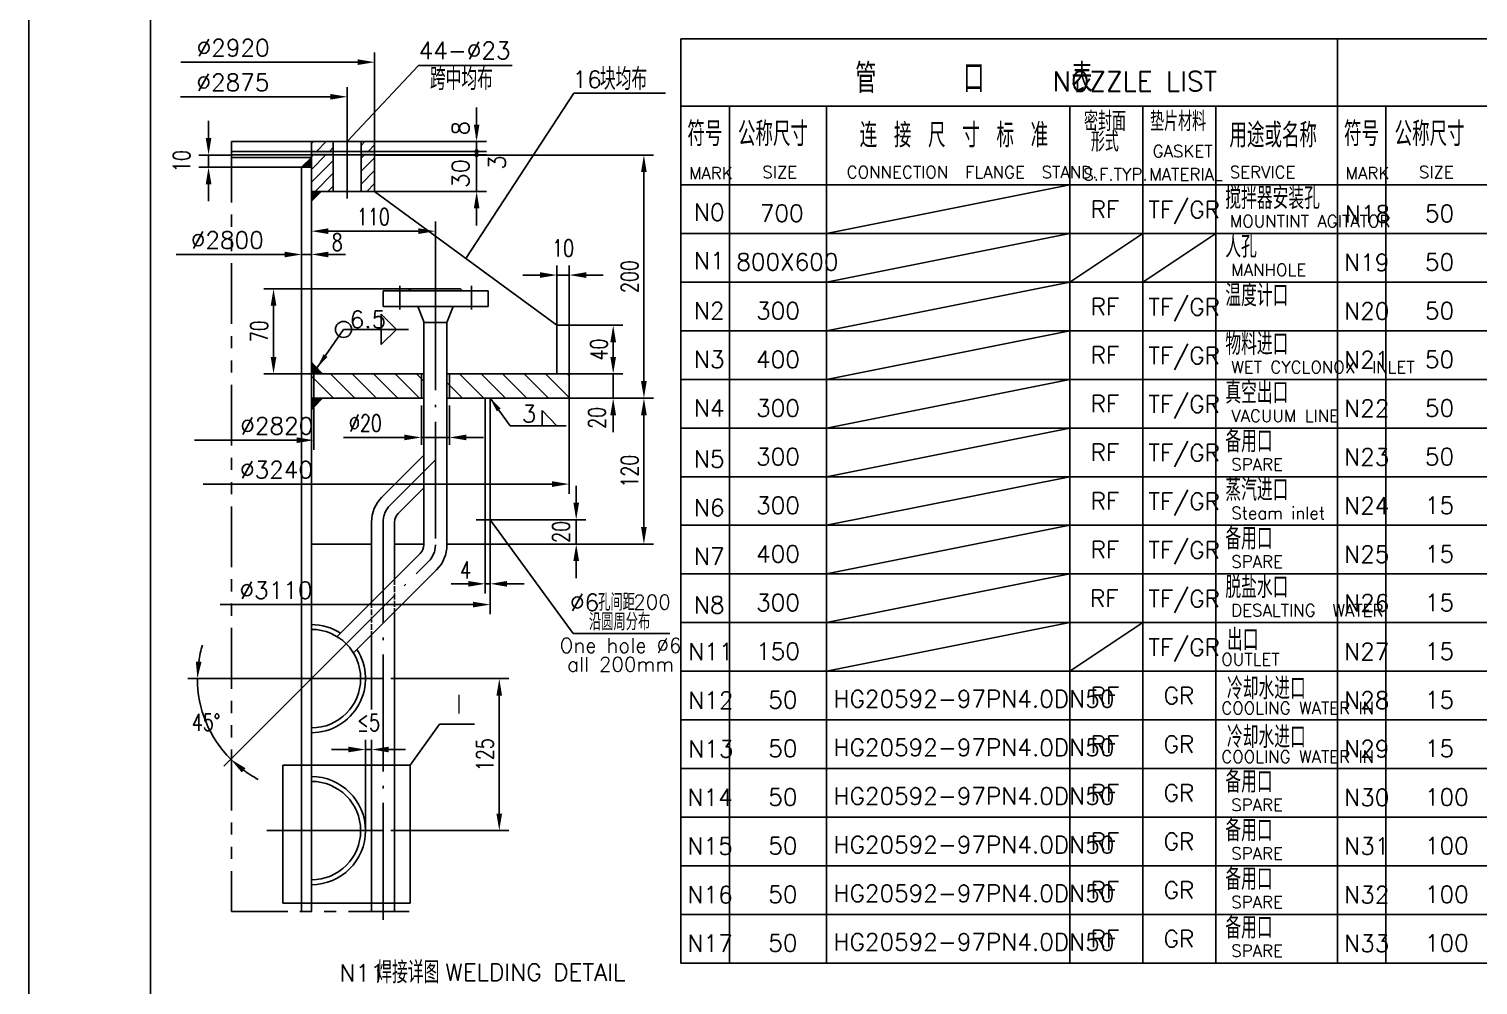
# Model space of a CAD drawing. Extents: x 1512 to 4800, y -77 to 764.
# Drawn here: x 1512.3 to 1810.2, y 32.4 to 228.9 of the extents above; entities that cross this region are included whole.
import ezdxf
from ezdxf.enums import TextEntityAlignment as Align

# ---------------------------------------------------------------- set-up
doc = ezdxf.new("R2010")
doc.units = 0
doc.header["$MEASUREMENT"] = 0
for name, pattern in [('ACAD_ISO02W100', [15, 12, -3]), ('ACAD_ISO04W100', [30.5, 24, -3, 0.5, -3]), ('PHANTOMX2', [5, 2.5, -0.5, 0.5, -0.5, 0.5, -0.5])]:
    doc.linetypes.add(name, pattern=pattern)
doc.layers.get('0').update_dxf_attribs({"linetype": 'CONTINUOUS'})
doc.layers.get('DEFPOINTS').update_dxf_attribs({"linetype": 'CONTINUOUS'})
for name, color, linetype in [('1', 1, 'CONTINUOUS'), ('2', 2, 'ACAD_ISO04W100'), ('3', 3, 'ACAD_ISO02W100'), ('4', 6, 'PHANTOMX2')]:
    doc.layers.add(name, color=color, linetype=linetype)
doc.styles.add('ACANSTS', font='romans.shx', dxfattribs={"height": 1, "bigfont": 'gbcbig.shx'})
doc.styles.add('HZ5', font='romans.shx', dxfattribs={"width": 0.75, "bigfont": 'hz5.shx'})
doc.dimstyles.get("Standard").update_dxf_attribs({"dimtxt": 3.5, "dimasz": 3, "dimexe": 2, "dimexo": 0, "dimgap": 1, "dimtad": 1, "dimdec": 0, "dimlfac": 20, "dimzin": 0, "dimdsep": 46, "dimtxsty": 'HZ5', "dimcen": 1, "dimadec": 0, "dimazin": 0, "dimtfac": 1, "dimtdec": 0, "dimtmove": 2, "dimatfit": 3, "dimfxl": 0, "dimtolj": 1, "dimtzin": 0, "dimarcsym": 0})
doc.dimstyles.new('STANDARD$0', dxfattribs={"dimtxt": 3.5, "dimasz": 3.5, "dimexe": 2, "dimexo": 0, "dimgap": 1.2, "dimtad": 1, "dimdec": 4, "dimzin": 0, "dimdsep": 46, "dimtxsty": 'HZ5', "dimcen": 0.09, "dimadec": 0, "dimazin": 0, "dimtfac": 0.857143, "dimtdec": 4, "dimtofl": 0, "dimtmove": 2, "dimatfit": 3, "dimfxl": 0, "dimtolj": 1, "dimtzin": 0, "dimarcsym": 0})
doc.dimstyles.new('STANDARD$2', dxfattribs={"dimscale": 0, "dimtxt": 3.5, "dimasz": 3.5, "dimexe": 2, "dimexo": 0, "dimgap": 1.2, "dimtad": 1, "dimtih": 1, "dimtoh": 1, "dimdec": 4, "dimzin": 0, "dimdsep": 46, "dimtxsty": 'HZ5', "dimcen": 0, "dimadec": 4, "dimazin": 0, "dimtfac": 0.857143, "dimtdec": 4, "dimtofl": 0, "dimtmove": 2, "dimatfit": 3, "dimfxl": 0, "dimtolj": 1, "dimtzin": 0, "dimarcsym": 0})

# ---------------------------------------------------------------- blocks, each defined once
blk = doc.blocks.new('*D240')
at = {"color": 0, "linetype": 'ByBlock', "ltscale": 5}
for p, q in [((1531.79, 89.62), (1531.79, 93.12)), ((1516.22, 86.12), (1533.79, 86.12)), ((1531.79, 86.12), (1531.79, 81.12)), ((1514.09, 81.12), (1533.79, 81.12)), ((1531.79, 77.62), (1531.79, 74.12))]:
    blk.add_line(p, q, dxfattribs=at)
for points in [[(1531.21, 89.62), (1532.38, 89.62), (1531.79, 86.12)], [(1531.21, 77.62), (1532.38, 77.62), (1531.79, 81.12)]]:
    blk.add_solid(points, dxfattribs=at)
at = {"layer": 'DEFPOINTS', "color": 0, "linetype": 'ByBlock', "ltscale": 5}
for p in [(1516.22, 86.12), (1514.09, 81.12), (1531.79, 81.12)]:
    blk.add_point(p, dxfattribs=at)
at = {"color": 0, "linetype": 'ByBlock', "ltscale": 5, "insert": (1528.66, 83.62), "char_height": 3.5, "attachment_point": 5, "rotation": 90, "style": 'HZ5'}
blk.add_mtext('\\A1;20', dxfattribs=at)
blk = doc.blocks.new('*D239')
at = {"color": 0, "linetype": 'ByBlock', "ltscale": 5}
for p, q in [((1530.34, 111.12), (1547.71, 111.12)), ((1545.71, 107.62), (1545.71, 84.62)), ((1514.09, 81.12), (1547.71, 81.12))]:
    blk.add_line(p, q, dxfattribs=at)
for points in [[(1545.12, 107.62), (1546.29, 107.62), (1545.71, 111.12)], [(1545.12, 84.62), (1546.29, 84.62), (1545.71, 81.12)]]:
    blk.add_solid(points, dxfattribs=at)
at = {"layer": 'DEFPOINTS', "color": 0, "linetype": 'ByBlock', "ltscale": 5}
for p in [(1530.34, 111.12), (1514.09, 81.12), (1545.71, 81.12)]:
    blk.add_point(p, dxfattribs=at)
at = {"color": 0, "linetype": 'ByBlock', "ltscale": 5, "insert": (1542.76, 96.12), "char_height": 3.5, "attachment_point": 5, "rotation": 90, "style": 'HZ5'}
blk.add_mtext('\\A1;120', dxfattribs=at)
blk = doc.blocks.new('*D254')
at = {"color": 0, "linetype": 'ByBlock', "ltscale": 5}
for p, q in [((1493.65, 53.45), (1517.97, 53.45)), ((1515.97, 49.95), (1515.97, 25.7)), ((1493.65, 22.2), (1517.97, 22.2))]:
    blk.add_line(p, q, dxfattribs=at)
for points in [[(1515.39, 49.95), (1516.55, 49.95), (1515.97, 53.45)], [(1515.39, 25.7), (1516.55, 25.7), (1515.97, 22.2)]]:
    blk.add_solid(points, dxfattribs=at)
at = {"layer": 'DEFPOINTS', "color": 0, "linetype": 'ByBlock', "ltscale": 5}
for p in [(1493.65, 53.45), (1493.65, 22.2), (1515.97, 22.2)]:
    blk.add_point(p, dxfattribs=at)
at = {"color": 0, "linetype": 'ByBlock', "ltscale": 5, "insert": (1513.02, 37.82), "char_height": 3.5, "attachment_point": 5, "rotation": 90, "style": 'HZ5'}
blk.add_mtext('\\A1;125', dxfattribs=at)
blk = doc.blocks.new('*D253')
at = {"color": 0, "linetype": 'ByBlock', "ltscale": 5}
for p, q in [((1468.17, 53.45), (1451.91, 53.45)), ((1477.34, 53.45), (1459.36, 35.47))]:
    blk.add_line(p, q, dxfattribs=at)
for start, end in [(162.8689, 171.4344), (180, 225), (233.5656, 242.1311)]:
    blk.add_arc((1477.34, 53.45), 23.43, start, end, dxfattribs=at)
for points in [[(1454.75, 56.9), (1453.59, 56.98), (1453.91, 53.45)], [(1463.04, 34.15), (1463.8, 35.04), (1460.77, 36.88)]]:
    blk.add_solid(points, dxfattribs=at)
at = {"layer": 'DEFPOINTS', "color": 0, "linetype": 'ByBlock', "ltscale": 5}
for p in [(1501.41, 77.52), (1468.17, 53.45), (1477.34, 53.45), (1493.65, 53.45), (1454.71, 47.38)]:
    blk.add_point(p, dxfattribs=at)
at = {"color": 0, "linetype": 'ByBlock', "ltscale": 5, "insert": (1455.69, 44.48), "char_height": 3.5, "attachment_point": 5, "style": 'HZ5'}
blk.add_mtext('\\A1;45°', dxfattribs=at)
blk = doc.blocks.new('*D255')
at = {"color": 0, "linetype": 'ByBlock', "ltscale": 5}
for p, q in [((1484.97, 38.88), (1481.47, 38.88)), ((1488.47, 22.2), (1488.47, 40.88)), ((1488.47, 38.88), (1489.72, 38.88)), ((1489.72, 22.2), (1489.72, 40.88)), ((1493.22, 38.88), (1496.72, 38.88))]:
    blk.add_line(p, q, dxfattribs=at)
for points in [[(1484.97, 39.46), (1484.97, 38.3), (1488.47, 38.88)], [(1493.22, 39.46), (1493.22, 38.3), (1489.72, 38.88)]]:
    blk.add_solid(points, dxfattribs=at)
at = {"layer": 'DEFPOINTS', "color": 0, "linetype": 'ByBlock', "ltscale": 5}
for p in [(1489.72, 38.88), (1488.47, 22.2), (1489.72, 22.2)]:
    blk.add_point(p, dxfattribs=at)
at = {"color": 0, "linetype": 'ByBlock', "ltscale": 5, "insert": (1489.09, 44.43), "char_height": 3.5, "attachment_point": 5, "style": 'HZ5'}
blk.add_mtext('\\A1;≤5', dxfattribs=at)
blk = doc.blocks.new('*D256')
at = {"color": 0, "linetype": 'ByBlock', "ltscale": 5}
for p, q in [((1513.09, 81.12), (1513.09, 70.95)), ((1514.09, 81.12), (1514.09, 70.95)), ((1509.59, 72.95), (1506.09, 72.95)), ((1513.09, 72.95), (1514.09, 72.95)), ((1517.59, 72.95), (1521.09, 72.95))]:
    blk.add_line(p, q, dxfattribs=at)
for points in [[(1509.59, 73.53), (1509.59, 72.36), (1513.09, 72.95)], [(1517.59, 73.53), (1517.59, 72.36), (1514.09, 72.95)]]:
    blk.add_solid(points, dxfattribs=at)
at = {"layer": 'DEFPOINTS', "color": 0, "linetype": 'ByBlock', "ltscale": 5}
for p in [(1513.09, 81.12), (1514.09, 81.12), (1514.09, 72.95)]:
    blk.add_point(p, dxfattribs=at)
at = {"color": 0, "linetype": 'ByBlock', "ltscale": 5, "insert": (1509.06, 75.78), "char_height": 3.5, "attachment_point": 5, "style": 'HZ5'}
blk.add_mtext('\\A1;4', dxfattribs=at)
blk = doc.blocks.new('*D270')
at = {"color": 0, "linetype": 'ByBlock', "ltscale": 5}
for p, q in [((1490.34, 161.12), (1547.71, 161.12)), ((1545.71, 157.62), (1545.71, 114.62)), ((1530.34, 111.12), (1547.71, 111.12))]:
    blk.add_line(p, q, dxfattribs=at)
for points in [[(1545.12, 157.62), (1546.29, 157.62), (1545.71, 161.12)], [(1545.12, 114.62), (1546.29, 114.62), (1545.71, 111.12)]]:
    blk.add_solid(points, dxfattribs=at)
at = {"layer": 'DEFPOINTS', "color": 0, "linetype": 'ByBlock', "ltscale": 5}
for p in [(1490.34, 161.12), (1530.34, 111.12), (1545.71, 111.12)]:
    blk.add_point(p, dxfattribs=at)
at = {"color": 0, "linetype": 'ByBlock', "ltscale": 5, "insert": (1542.76, 136.12), "char_height": 3.5, "attachment_point": 5, "rotation": 90, "style": 'HZ5'}
blk.add_mtext('\\A1;200', dxfattribs=at)
blk = doc.blocks.new('*D269')
at = {"color": 0, "linetype": 'ByBlock', "ltscale": 5}
for p, q in [((1477.34, 145.46), (1477.34, 147.46)), ((1502.84, 136.78), (1502.84, 147.46)), ((1499.34, 145.46), (1480.84, 145.46))]:
    blk.add_line(p, q, dxfattribs=at)
for points in [[(1480.84, 146.05), (1480.84, 144.88), (1477.34, 145.46)], [(1499.34, 146.05), (1499.34, 144.88), (1502.84, 145.46)]]:
    blk.add_solid(points, dxfattribs=at)
at = {"layer": 'DEFPOINTS', "color": 0, "linetype": 'ByBlock', "ltscale": 5}
for p in [(1477.34, 145.46), (1477.34, 145.46), (1502.84, 136.78)]:
    blk.add_point(p, dxfattribs=at)
at = {"color": 0, "linetype": 'ByBlock', "ltscale": 5, "insert": (1490.09, 148.41), "char_height": 3.5, "attachment_point": 5, "style": 'HZ5'}
blk.add_mtext('\\A1;110', dxfattribs=at)
blk = doc.blocks.new('*D271')
at = {"color": 0, "linetype": 'ByBlock', "ltscale": 5}
for p, q in [((1539.4, 119.62), (1539.4, 123.12)), ((1530.34, 116.12), (1541.4, 116.12)), ((1539.4, 116.12), (1539.4, 111.12)), ((1530.34, 111.12), (1541.4, 111.12)), ((1539.4, 107.62), (1539.4, 104.12))]:
    blk.add_line(p, q, dxfattribs=at)
for points in [[(1538.81, 119.62), (1539.98, 119.62), (1539.4, 116.12)], [(1538.81, 107.62), (1539.98, 107.62), (1539.4, 111.12)]]:
    blk.add_solid(points, dxfattribs=at)
at = {"layer": 'DEFPOINTS', "color": 0, "linetype": 'ByBlock', "ltscale": 5}
for p in [(1530.34, 116.12), (1530.34, 111.12), (1539.4, 111.12)]:
    blk.add_point(p, dxfattribs=at)
at = {"color": 0, "linetype": 'ByBlock', "ltscale": 5, "insert": (1536.05, 107.07), "char_height": 3.5, "attachment_point": 5, "rotation": 90, "style": 'HZ5'}
blk.add_mtext('\\A1;20', dxfattribs=at)
blk = doc.blocks.new('*D274')
at = {"color": 0, "linetype": 'ByBlock', "ltscale": 5}
for p, q in [((1497.77, 133.62), (1467.56, 133.62)), ((1469.56, 130.12), (1469.56, 119.62)), ((1477.34, 116.12), (1467.56, 116.12))]:
    blk.add_line(p, q, dxfattribs=at)
for points in [[(1468.98, 130.12), (1470.15, 130.12), (1469.56, 133.62)], [(1468.98, 119.62), (1470.15, 119.62), (1469.56, 116.12)]]:
    blk.add_solid(points, dxfattribs=at)
at = {"layer": 'DEFPOINTS', "color": 0, "linetype": 'ByBlock', "ltscale": 5}
for p in [(1497.77, 133.62), (1469.56, 116.12), (1477.34, 116.12)]:
    blk.add_point(p, dxfattribs=at)
at = {"color": 0, "linetype": 'ByBlock', "ltscale": 5, "insert": (1466.61, 124.87), "char_height": 3.5, "attachment_point": 5, "rotation": 90, "style": 'HZ5'}
blk.add_mtext('\\A1;70', dxfattribs=at)
blk = doc.blocks.new('*D275')
at = {"color": 0, "linetype": 'ByBlock', "ltscale": 5}
for p, q in [((1471.84, 140.67), (1468.34, 140.67)), ((1475.34, 140.67), (1475.34, 142.67)), ((1475.34, 140.67), (1477.34, 140.67)), ((1477.34, 140.67), (1477.34, 142.67)), ((1480.84, 140.67), (1484.34, 140.67))]:
    blk.add_line(p, q, dxfattribs=at)
for points in [[(1471.84, 141.25), (1471.84, 140.08), (1475.34, 140.67)], [(1480.84, 141.25), (1480.84, 140.08), (1477.34, 140.67)]]:
    blk.add_solid(points, dxfattribs=at)
at = {"layer": 'DEFPOINTS', "color": 0, "linetype": 'ByBlock', "ltscale": 5}
for p in [(1475.34, 140.67), (1477.34, 140.67), (1477.34, 140.67)]:
    blk.add_point(p, dxfattribs=at)
at = {"color": 0, "linetype": 'ByBlock', "ltscale": 5, "insert": (1482.65, 143.2), "char_height": 3.5, "attachment_point": 5, "style": 'HZ5'}
blk.add_mtext('\\A1;8', dxfattribs=at)
blk = doc.blocks.new('*D273')
at = {"color": 0, "linetype": 'ByBlock', "ltscale": 5}
for p, q in [((1527.84, 126.12), (1527.84, 138.43)), ((1530.34, 116.12), (1530.34, 138.43)), ((1524.34, 136.43), (1520.84, 136.43)), ((1527.84, 136.43), (1530.34, 136.43)), ((1533.84, 136.43), (1537.34, 136.43))]:
    blk.add_line(p, q, dxfattribs=at)
for points in [[(1524.34, 137.02), (1524.34, 135.85), (1527.84, 136.43)], [(1533.84, 137.02), (1533.84, 135.85), (1530.34, 136.43)]]:
    blk.add_solid(points, dxfattribs=at)
at = {"layer": 'DEFPOINTS', "color": 0, "linetype": 'ByBlock', "ltscale": 5}
for p in [(1530.34, 136.43), (1527.84, 126.12), (1530.34, 116.12)]:
    blk.add_point(p, dxfattribs=at)
at = {"color": 0, "linetype": 'ByBlock', "ltscale": 5, "insert": (1529.09, 141.98), "char_height": 3.5, "attachment_point": 5, "style": 'HZ5'}
blk.add_mtext('\\A1;10', dxfattribs=at)
blk = doc.blocks.new('*D272')
at = {"color": 0, "linetype": 'ByBlock', "ltscale": 5}
for p, q in [((1527.84, 126.12), (1541.4, 126.12)), ((1539.4, 122.62), (1539.4, 119.62)), ((1530.34, 116.12), (1541.4, 116.12))]:
    blk.add_line(p, q, dxfattribs=at)
for points in [[(1538.81, 122.62), (1539.98, 122.62), (1539.4, 126.12)], [(1538.81, 119.62), (1539.98, 119.62), (1539.4, 116.12)]]:
    blk.add_solid(points, dxfattribs=at)
at = {"layer": 'DEFPOINTS', "color": 0, "linetype": 'ByBlock', "ltscale": 5}
for p in [(1527.84, 126.12), (1530.34, 116.12), (1539.4, 116.12)]:
    blk.add_point(p, dxfattribs=at)
at = {"color": 0, "linetype": 'ByBlock', "ltscale": 5, "insert": (1536.45, 121.12), "char_height": 3.5, "attachment_point": 5, "rotation": 90, "style": 'HZ5'}
blk.add_mtext('\\A1;40', dxfattribs=at)
blk = doc.blocks.new('*D278')
at = {"color": 0, "linetype": 'ByBlock', "ltscale": 5}
for p, q in [((1456.2, 164.62), (1456.2, 168.12)), ((1460.91, 161.12), (1454.2, 161.12)), ((1456.2, 161.12), (1456.2, 158.62)), ((1460.91, 158.62), (1454.2, 158.62)), ((1456.2, 155.12), (1456.2, 151.62))]:
    blk.add_line(p, q, dxfattribs=at)
for points in [[(1455.62, 164.62), (1456.79, 164.62), (1456.2, 161.12)], [(1455.62, 155.12), (1456.79, 155.12), (1456.2, 158.62)]]:
    blk.add_solid(points, dxfattribs=at)
at = {"layer": 'DEFPOINTS', "color": 0, "linetype": 'ByBlock', "ltscale": 5}
for p in [(1460.91, 161.12), (1456.2, 158.62), (1460.91, 158.62)]:
    blk.add_point(p, dxfattribs=at)
at = {"color": 0, "linetype": 'ByBlock', "ltscale": 5, "insert": (1450.65, 159.87), "char_height": 3.5, "attachment_point": 5, "rotation": 90, "style": 'HZ5'}
blk.add_mtext('\\A1;10', dxfattribs=at)
blk = doc.blocks.new('*D329')
at = {"color": 0, "linetype": 'ByBlock', "ltscale": 5}
for p, q in [((1592.96, 151.52), (1592.96, 143.44)), ((1598.71, 151.52), (1598.71, 143.44)), ((1589.46, 144.94), (1576.93, 144.94)), ((1598.71, 144.94), (1592.96, 144.94)), ((1602.21, 144.94), (1605.71, 144.94))]:
    blk.add_line(p, q, dxfattribs=at)
for points in [[(1589.46, 145.52), (1589.46, 144.36), (1592.96, 144.94)], [(1602.21, 145.52), (1602.21, 144.36), (1598.71, 144.94)]]:
    blk.add_solid(points, dxfattribs=at)
at = {"layer": 'DEFPOINTS', "color": 0, "linetype": 'ByBlock', "ltscale": 5}
for p in [(1592.96, 153.02), (1598.71, 153.02), (1598.71, 144.94)]:
    blk.add_point(p, dxfattribs=at)
at = {"color": 0, "linetype": 'ByBlock', "ltscale": 5, "insert": (1581.45, 147.89), "char_height": 3.5, "attachment_point": 5, "style": 'HZ5'}
blk.add_mtext('\\A1;∅20', dxfattribs=at)

msp = doc.modelspace()

# ---------------------------------------------------------------- hatches: boundary and pattern name
at = {"ltscale": 5}
h = msp.add_hatch(dxfattribs=at)
h.set_pattern_fill('ANSI31', color=256, scale=15, style=0)
h.set_pattern_definition([(45, (148.132, 342.3252), (-1.3258252, 1.3258252), [])])
h.paths.add_polyline_path([(1570.3341103, 205.7670304), (1570.3341103, 203.7670304), (1574.8341103, 203.7670304), (1574.8341103, 205.7670304)])
h.paths.add_polyline_path([(1570.3341103, 195.5170304), (1574.8341103, 195.5170304), (1574.8341103, 203.0170304), (1570.3341103, 203.0170304)])
h.paths.add_polyline_path([(1580.5841103, 203.7670304), (1583.3341103, 203.7670304), (1583.3341103, 205.7670304), (1580.5841103, 205.7670304)])
h.paths.add_polyline_path([(1580.5841103, 195.5170304), (1583.3341103, 195.5170304), (1583.3341103, 203.0170304), (1580.5841103, 203.0170304)])
h = msp.add_hatch(color=256, dxfattribs=at)
h.paths.add_polyline_path([(1574.8341103, 203.0170304), (1574.8341103, 203.7670304), (1570.3341103, 203.7670304), (1570.3341103, 203.0170304)])
h.paths.add_polyline_path([(1580.5841103, 203.7670304), (1580.5841103, 203.0170304), (1583.3341103, 203.0170304), (1583.3341103, 203.7670304)])
h = msp.add_hatch(color=256, dxfattribs=at)
h.paths.add_polyline_path([(1604.3134847, 203.7670304), (1604.6134847, 203.7670304, 0.4142135624), (1604.3134847, 204.0670304)])
h.paths.add_polyline_path([(1604.3134847, 204.0670304, 0.4142135624), (1604.0134847, 203.7670304), (1604.3134847, 203.7670304)])
h.paths.add_polyline_path([(1604.0134847, 203.7670304, 0.4142135624), (1604.3134847, 203.4670304), (1604.3134847, 203.7670304)])
h.paths.add_polyline_path([(1604.3134847, 203.7670304), (1604.3134847, 203.4670304, 0.4142135624), (1604.6134847, 203.7670304)])
h.paths.add_polyline_path([(1604.3134847, 203.0170304), (1604.6134847, 203.0170304, 0.4142135624), (1604.3134847, 203.3170304)])
h.paths.add_polyline_path([(1604.0134847, 203.0170304), (1604.3134847, 203.0170304), (1604.3134847, 203.3170304, 0.4142135624)])
h.paths.add_polyline_path([(1604.3134847, 203.0170304), (1604.0134847, 203.0170304, 0.4142135624), (1604.3134847, 202.7170304)])
h.paths.add_polyline_path([(1604.3134847, 203.0170304), (1604.3134847, 202.7170304, 0.4142135624), (1604.6134847, 203.0170304)])
for points in [[(1568.3341103, 200.5170304), (1570.3341103, 200.5170304), (1570.3341103, 202.5170304)], [(1570.3341103, 193.5170304), (1572.3341103, 195.5170304), (1570.3341103, 195.5170304)]]:
    msp.add_hatch(color=256, dxfattribs=at).paths.add_polyline_path(points)
h = msp.add_hatch(dxfattribs=at)
h.set_pattern_fill('ANSI31', color=256, scale=25, angle=90, style=0)
h.set_pattern_definition([(135, (148.132, 342.3252), (-2.209709, -2.209709), [])])
h.paths.add_polyline_path([(1570.3341103, 158.0170304), (1570.3341103, 153.0170304), (1593.4591103, 153.0170304), (1593.4591103, 158.0170304)])
h.paths.add_polyline_path([(1623.3341103, 158.0170304), (1598.2091103, 158.0170304), (1598.2091103, 153.0170304), (1623.3341103, 153.0170304)])

# ---------------------------------------------------------------- linework, layer by layer
msp.add_line((1512.2763814, -76.5267093), (1512.2763814, 764.4732907))
at = {"color": 0, "linetype": 'ByBlock', "ltscale": 5}
for p, q in [((1583.3341103, 205.7670304), (1583.3341103, 224.1058574)), ((1543.4735423, 222.1058574), (1579.8341103, 222.1058574)), ((1543.4395587, 214.9851968), (1574.2091103, 214.9851968)), ((1577.7091103, 207.3161805), (1577.7091103, 216.9851968)), ((1604.3134847, 209.2670304), (1604.3134847, 212.7670304)), ((1604.3134847, 207.2670304), (1604.3134847, 210.7670304)), ((1604.3134847, 206.5170304), (1604.3134847, 210.0170304)), ((1583.3341103, 205.7670304), (1606.3134847, 205.7670304)), ((1604.3134847, 205.7670304), (1604.3134847, 195.5170304)), ((1583.3341103, 203.7670304), (1606.3134847, 203.7670304)), ((1583.3341103, 203.7670304), (1606.3134847, 203.7670304)), ((1583.3341103, 203.0170304), (1606.3134847, 203.0170304)), ((1583.3341103, 203.0170304), (1606.3134847, 203.0170304)), ((1604.3134847, 200.2670304), (1604.3134847, 196.7670304)), ((1604.3134847, 199.5170304), (1604.3134847, 196.0170304)), ((1583.3341103, 195.5170304), (1606.3134847, 195.5170304)), ((1604.3134847, 192.0170304), (1604.3134847, 188.5170304)), ((1542.5166384, 182.5602251), (1564.8341103, 182.5602251)), ((1568.3341103, 182.931087), (1568.3341103, 180.5602251)), ((1570.8341103, 153.0170304), (1570.8341103, 142.3724401)), ((1623.3341103, 153.0170304), (1623.3341103, 133.3482743)), ((1567.3341103, 144.3724401), (1546.3300149, 144.3724401)), ((1619.8341103, 135.3482743), (1548.0582147, 135.3482743)), ((1607.0841103, 122.8434476), (1607.0841103, 108.5712223)), ((1603.5841103, 110.5712223), (1551.5582147, 110.5712223))]:
    msp.add_line(p, q, dxfattribs=at)
at = {"ltscale": 5}
for p, q in [((1577.7091103, 205.7670304), (1592.3914674, 221.4199503)), ((1592.3914674, 221.4199503), (1611.6364301, 221.4199503)), ((1602.0841103, 181.7670304), (1624.3010169, 215.7188672)), ((1624.3010169, 215.7188672), (1643.1558809, 215.7188672)), ((1726.2723817, 196.8732907), (1676.2723817, 186.8732907)), ((1726.2723817, 186.8732907), (1676.2723817, 176.8732907)), ((1726.2723817, 176.8732907), (1741.2723817, 186.8732907)), ((1741.2723817, 176.8732907), (1756.2723817, 186.8732907)), ((1726.2723817, 176.8732907), (1676.2723817, 166.8732907)), ((1590.3221335, 167.1495777), (1576.9458953, 167.1495777)), ((1726.2723817, 166.8732907), (1676.2723817, 156.8732907)), ((1726.2723817, 156.8732907), (1676.2723817, 146.8732907)), ((1726.2723817, 146.8732907), (1676.2723817, 136.8732907)), ((1726.2723817, 136.8732907), (1676.2723817, 126.8732907)), ((1726.2723817, 126.8732907), (1676.2723817, 116.8732907)), ((1726.2723817, 116.8732907), (1676.2723817, 106.8732907)), ((1726.2723817, 106.8732907), (1676.2723817, 96.8732907)), ((1741.2723817, 106.8732907), (1726.2723817, 96.8732907)), ((1590.6452001, 77.5318434), (1596.702976, 85.9615692)), ((1596.702976, 85.9615692), (1603.9027098, 85.9615692)), ((1564.4338442, 77.5318434), (1564.4338442, 49.1931984)), ((1590.6452001, 77.5318434), (1564.4338442, 77.5318434)), ((1590.6452001, 49.1931984), (1590.6452001, 77.5318434)), ((1564.4338442, 49.1931984), (1590.6452001, 49.1931984))]:
    msp.add_line(p, q, dxfattribs=at)
at = {"ltscale": 10}
for p, q in [((1587.8220716, 167.1495777), (1584.6970716, 170.2745777)), ((1584.6970716, 170.2745777), (1584.6970716, 167.1495777)), ((1584.6970716, 164.0245777), (1584.6970716, 167.1495777)), ((1587.8220716, 167.1495777), (1584.6970716, 164.0245777)), ((1620.803404, 147.3561705), (1617.7892682, 150.4811705)), ((1617.7892682, 150.4811705), (1617.7892682, 147.3561705)), ((1611.2210897, 147.3561705), (1622.7152203, 147.3561705)), ((1607.0841103, 128.0170304), (1624.1487117, 104.6062888)), ((1624.1487117, 104.6062888), (1644.0281716, 104.6062888))]:
    msp.add_line(p, q, dxfattribs=at)
msp.add_lwpolyline([(2106.2763814, -76.5267093), (1512.2763814, -76.5267093), (1512.2763814, 764.4732907), (2106.2763814, 764.4732907)], close=True)
for points in [[(1781.2723817, 196.8732907), (1646.2723817, 196.8732907)], [(1916.2723817, 196.8732907), (1781.2723817, 196.8732907)], [(1781.2723817, 186.8732907), (1646.2723817, 186.8732907)], [(1916.2723817, 186.8732907), (1781.2723817, 186.8732907)], [(1781.2723817, 176.8732907), (1646.2723817, 176.8732907)], [(1916.2723817, 176.8732907), (1781.2723817, 176.8732907)], [(1781.2723817, 166.8732907), (1646.2723817, 166.8732907)], [(1916.2723817, 166.8732907), (1781.2723817, 166.8732907)], [(1781.2723817, 156.8732907), (1646.2723817, 156.8732907)], [(1916.2723817, 156.8732907), (1781.2723817, 156.8732907)], [(1781.2723817, 146.8732907), (1646.2723817, 146.8732907)], [(1916.2723817, 146.8732907), (1781.2723817, 146.8732907)], [(1781.2723817, 136.8732907), (1646.2723817, 136.8732907)], [(1916.2723817, 136.8732907), (1781.2723817, 136.8732907)], [(1781.2723817, 126.8732907), (1646.2723817, 126.8732907)], [(1916.2723817, 126.8732907), (1781.2723817, 126.8732907)], [(1781.2723817, 116.8732907), (1646.2723817, 116.8732907)], [(1916.2723817, 116.8732907), (1781.2723817, 116.8732907)], [(1781.2723817, 106.8732907), (1646.2723817, 106.8732907)], [(1916.2723817, 106.8732907), (1781.2723817, 106.8732907)], [(1781.2723817, 96.8732907), (1646.2723817, 96.8732907)], [(1916.2723817, 96.8732907), (1781.2723817, 96.8732907)], [(1781.2723817, 86.8732907), (1646.2723817, 86.8732907)], [(1916.2723817, 86.8732907), (1781.2723817, 86.8732907)], [(1781.2723817, 76.8732907), (1646.2723817, 76.8732907)], [(1916.2723817, 76.8732907), (1781.2723817, 76.8732907)], [(1781.2723817, 66.8732907), (1646.2723817, 66.8732907)], [(1916.2723817, 66.8732907), (1781.2723817, 66.8732907)], [(1781.2723817, 56.8732907), (1646.2723817, 56.8732907)], [(1916.2723817, 56.8732907), (1781.2723817, 56.8732907)], [(1781.2723817, 46.8732907), (1646.2723817, 46.8732907)], [(1916.2723817, 46.8732907), (1781.2723817, 46.8732907)], [(1916.2723817, 36.8732907), (1646.2723817, 36.8732907)]]:
    msp.add_lwpolyline(points)
at = {"ltscale": 5}
for centre, radius in [((1604.3134847, 203.7670304), 0.3), ((1604.3134847, 203.0170304), 0.3), ((1576.9458953, 167.1495777), 1.65)]:
    msp.add_circle(centre, radius, dxfattribs=at)
at = {"color": 0, "linetype": 'ByBlock', "ltscale": 5}
for points in [[(1579.8341103, 222.6891907), (1579.8341103, 221.5225241), (1583.3341103, 222.1058574)], [(1574.2091103, 215.5685301), (1574.2091103, 214.4018635), (1577.7091103, 214.9851968)], [(1603.7301514, 209.2670304), (1604.8968181, 209.2670304), (1604.3134847, 205.7670304)], [(1603.7301514, 192.0170304), (1604.8968181, 192.0170304), (1604.3134847, 195.5170304)], [(1564.8341103, 183.1435584), (1564.8341103, 181.9768918), (1568.3341103, 182.5602251)], [(1567.3341103, 144.9557735), (1567.3341103, 143.7891068), (1570.8341103, 144.3724401)], [(1619.8341103, 135.9316076), (1619.8341103, 134.7649409), (1623.3341103, 135.3482743)], [(1603.5841103, 111.1545557), (1603.5841103, 109.987889), (1607.0841103, 110.5712223)]]:
    msp.add_solid(points, dxfattribs=at)
at = {"layer": '1', "ltscale": 10}
for p, q in [((1646.2723817, 226.8732907), (1646.2723817, 56.8732907)), ((1646.2723817, 226.8732907), (1781.2723817, 226.8732907)), ((1781.2723817, 226.8732907), (1781.2723817, 56.8732907)), ((1781.2723817, 226.8732907), (1916.2723817, 226.8732907)), ((1781.2723817, 226.8732907), (1781.2723817, 36.8732907)), ((1646.2723817, 213.0717734), (1781.2723817, 213.0717734)), ((1656.2723817, 213.0717734), (1656.2723817, 56.8732907)), ((1676.2723817, 213.0717734), (1676.2723817, 56.8732907)), ((1726.2723817, 213.0717734), (1726.2723817, 56.8732907)), ((1741.2723817, 213.0717734), (1741.2723817, 56.8732907)), ((1756.2723817, 213.0717734), (1756.2723817, 56.8732907)), ((1781.2723817, 213.0717734), (1916.2723817, 213.0717734)), ((1791.2723817, 213.0717734), (1791.2723817, 56.8732907)), ((1553.9048348, 205.7670304), (1583.3341103, 205.7670304)), ((1570.3341103, 205.7670304), (1570.3341103, 47.4867336)), ((1574.8341103, 205.7670304), (1574.8341103, 195.5170304)), ((1580.5841103, 205.7670304), (1580.5841103, 195.5170304)), ((1583.3341103, 205.7670304), (1583.3341103, 195.5170304)), ((1553.9048348, 203.7670304), (1583.3341103, 203.7670304)), ((1553.9048348, 203.0170304), (1583.3341103, 203.0170304)), ((1553.9048348, 202.5170304), (1570.3341103, 202.5170304)), ((1553.9048348, 200.5170304), (1570.3341103, 200.5170304)), ((1570.3341103, 202.5170304), (1568.3341103, 200.5170304)), ((1568.3341103, 200.5170304), (1568.3341103, 47.4867336)), ((1572.3341103, 195.5170304), (1570.3341103, 193.5170304)), ((1583.3341103, 195.5170304), (1570.3341103, 195.5170304)), ((1583.3341103, 195.5170304), (1620.8341103, 168.0170304)), ((1585.0869276, 175.0632448), (1606.6528579, 175.0632448)), ((1585.0869276, 175.0632448), (1585.0869276, 171.8867461)), ((1590.7633308, 175.5149883), (1590.3115873, 175.0632448)), ((1590.7449525, 175.5170304), (1600.9701017, 175.5170304)), ((1600.9775892, 175.5170304), (1601.4313747, 175.0632448)), ((1606.6528579, 175.0632448), (1606.6528579, 171.8867461)), ((1585.0869276, 171.8867461), (1606.6528579, 171.8867461)), ((1592.2426716, 171.8867461), (1593.3839422, 168.9074173)), ((1598.2091363, 168.5485296), (1599.5062464, 171.8867461)), ((1593.4590437, 168.5485296), (1598.2091363, 168.5485296)), ((1593.4591103, 168.5485296), (1593.4591103, 122.8634739)), ((1598.2091103, 168.5485296), (1598.2091103, 122.8634739)), ((1620.8341103, 168.0170304), (1620.8341103, 158.0170304)), ((1570.3341103, 158.0170304), (1593.4591103, 158.0170304)), ((1570.8341103, 158.0170304), (1570.8341103, 153.0170304)), ((1592.9591103, 158.0170304), (1592.9591103, 153.0170304)), ((1598.2091103, 158.0170304), (1623.3341103, 158.0170304)), ((1598.7091103, 158.0170304), (1598.7091103, 153.0170304)), ((1623.3341103, 158.0170304), (1623.3341103, 153.0170304)), ((1593.4591103, 153.0170304), (1570.3341103, 153.0170304)), ((1623.3341103, 153.0170304), (1598.2091103, 153.0170304)), ((1606.0841103, 123.0170304), (1606.0841103, 153.0170304)), ((1607.0841103, 123.0170304), (1607.0841103, 153.0170304)), ((1584.8325861, 132.6773894), (1593.4591103, 141.3039136)), ((1588.1913433, 129.3186322), (1593.4591103, 134.5863992)), ((1582.7091103, 111.07794), (1582.7091103, 127.5508653)), ((1587.4591103, 115.82794), (1587.4591103, 127.5508653)), ((1582.7091103, 123.0170304), (1570.3341103, 123.0170304)), ((1593.4591103, 123.0170304), (1587.4591103, 123.0170304)), ((1607.0841103, 123.0170304), (1598.2091103, 123.0170304)), ((1575.6144371, 103.9832668), (1592.7268772, 121.0957069)), ((1578.9731943, 100.6245096), (1596.0856344, 117.7369497)), ((1587.4591103, 47.4867336), (1587.4591103, 109.1104256)), ((1582.7091103, 89.0336122), (1582.7091103, 104.3604256)), ((1582.7091103, 47.4867336), (1582.7091103, 82.7736396)), ((1646.2723817, 56.8732907), (1646.2723817, 36.8732907)), ((1656.2723817, 56.8732907), (1656.2723817, 36.8732907)), ((1676.2723817, 56.8732907), (1676.2723817, 36.8732907)), ((1726.2723817, 56.8732907), (1726.2723817, 36.8732907)), ((1741.2723817, 56.8732907), (1741.2723817, 36.8732907)), ((1756.2723817, 56.8732907), (1756.2723817, 36.8732907)), ((1781.2723817, 56.8732907), (1781.2723817, 36.8732907)), ((1791.2723817, 56.8732907), (1791.2723817, 36.8732907))]:
    msp.add_line(p, q, dxfattribs=at)
msp.add_lwpolyline([(2096.2763814, -66.5267093), (1537.2763814, -66.5267093), (1537.2763814, 754.4732907), (2096.2763814, 754.4732907)], close=True, dxfattribs=at)
for centre, radius, start, end in [((1592.3246204, 168.5016705), 1.1344638, 0.000002778, 20.960894444), ((1589.9591103, 127.5508653), 7.25, 135, 180), ((1589.9591103, 127.5508653), 2.5, 135, 180), ((1590.9591103, 122.8634739), 2.5, 315, 0), ((1590.9591103, 122.8634739), 7.25, 315, 0), ((1570.3341103, 95.3441828), 11.125, 57.326552023, 90), ((1570.3341103, 95.3441828), 10.125, 270, 90), ((1570.3341103, 95.3441828), 11.125, 270, 32.673447977), ((1570.3341103, 64.0941828), 11.125, 270, 90), ((1570.3341103, 64.0941828), 10.125, 270, 90)]:
    msp.add_arc(centre, radius, start, end, dxfattribs=at)
for points in [[(1570.3341103, 160.6065304), (1572.7705603, 158.0170304), (1570.3081103, 158.0345304)], [(1570.3341103, 150.4275304), (1572.7705603, 153.0170304), (1570.3081103, 152.9995304)]]:
    msp.add_solid(points, dxfattribs=at)
at = {"layer": '2'}
for p, q in [((1577.7091103, 207.3161805), (1577.7091103, 194.0761996)), ((1588.5014368, 176.1357669), (1588.5014368, 171.2609759)), ((1595.8341103, 178.6752361), (1595.8341103, 122.8634739)), ((1603.2494664, 176.1357669), (1603.2494664, 171.2609759)), ((1586.5119647, 130.9980108), (1595.8341103, 140.3201564)), ((1585.0841103, 45.7773427), (1585.0841103, 127.5508653)), ((1609.2127251, 128.0170304), (1604.250507, 128.0170304)), ((1570.3341103, 95.3441828), (1594.4062558, 119.4163283)), ((1561.1631744, 95.3441828), (1586.647241, 95.3441828)), ((1561.1631744, 64.0941828), (1586.647241, 64.0941828))]:
    msp.add_line(p, q, dxfattribs=at)
for centre, start, end in [((1589.9591103, 127.5508653), 135, 180), ((1590.9591103, 122.8634739), 315, 0)]:
    msp.add_arc(centre, 4.875, start, end, dxfattribs=at)
at = {"layer": '3', "ltscale": 0.1}
for p, q in [((1587.4591103, 115.82794), (1587.4591103, 109.1104256)), ((1582.7091103, 111.07794), (1582.7091103, 104.3604256))]:
    msp.add_line(p, q, dxfattribs=at)
at = {"layer": '4', "ltscale": 5}
for p in [(1553.9048348, 205.7670304), (1590.4614544, 47.4867336)]:
    msp.add_line(p, (1553.9048348, 47.4867336), dxfattribs=at)
at = {"layer": 'DEFPOINTS', "color": 0, "linetype": 'ByBlock', "ltscale": 5}
for p in [(1583.3341103, 222.1058574), (1577.7091103, 214.9851968), (1577.7091103, 207.3161805), (1583.3341103, 205.7670304), (1583.3341103, 205.7670304), (1583.3341103, 203.7670304), (1583.3341103, 203.7670304), (1583.3341103, 203.0170304), (1583.3341103, 203.0170304), (1583.3341103, 195.5170304), (1604.3134847, 195.5170304), (1568.3341103, 182.931087), (1568.3341103, 182.5602251), (1570.8341103, 153.0170304), (1623.3341103, 153.0170304), (1607.0841103, 122.8434476)]:
    msp.add_point(p, dxfattribs=at)

# ---------------------------------------------------------------- texts
at = {"color": 0, "style": 'ACANSTS'}
for s, p in [('%%c2920', (1546.7519651, 223.3058574)), ('%%c2875', (1546.7025065, 216.1851968)), ('%%c2800', (1545.5503744, 183.7602251)), ('%%c2820', (1555.7210353, 145.5724401)), ('%%c3240', (1555.6742386, 136.5482743)), ('%%c3110', (1555.5538522, 111.7712223))]:
    msp.add_text(s, height=3.5, dxfattribs=at).set_placement(p)
at = {"ltscale": 500, "style": 'ACANSTS'}
for s, height, p in [('44-%%c23', 3.5, (1592.3914674, 222.7505211)), ('跨中均布', 4.5, (1594.7013596, 216.389096)), ('块均布', 4.5, (1629.6543855, 216.389096)), ('16', 3.5, (1624.0206308, 216.7932694)), ('N11', 3.5, (1576.1204209, 33.1001623)), ('焊接详图', 4.5, (1583.6841034, 32.6959889)), ('WELDING DETAIL', 3.5, (1597.8640893, 33.2229599))]:
    msp.add_text(s, height=height, dxfattribs=at).set_placement(p)
at = {"style": 'ACANSTS'}
for s, height, p in [('管    口    表', 6, (1682.1673028, 215.7723738)), ('NOZZLE LIST', 4, (1722.7266613, 216.1540844)), ('密封面', 4, (1729.1832055, 207.9415159)), ('垫片材料', 4, (1742.7696216, 207.9415159)), ('符号', 5, (1647.6376063, 204.8504936)), ('公称尺寸', 5, (1658.0416996, 204.8504936)), ('连 接 尺 寸 标 准', 5, (1683.0677639, 204.5694913)), ('用途或名称', 5, (1759.086367, 204.5694913)), ('符号', 5, (1782.6376063, 204.8504936)), ('公称尺寸', 5, (1793.0416996, 204.8504936)), ('形式', 4, (1730.5891646, 203.7264859)), ('GASKET ', 2.5, (1743.3064069, 202.5377922)), ('MARK', 2.5, (1647.963389, 198.017779)), ('SIZE', 2.5, (1663.0281983, 198.2473532)), ('CONNECTION  FLANGE  STAND.', 2.5, (1680.3944971, 198.2473532)), ('S.F.TYP.', 2.5, (1729.0610591, 197.7882062)), ('MATERIAL', 2.5, (1742.5996183, 197.7882062)), ('SERVICE', 2.5, (1759.1594248, 198.2473532)), ('MARK', 2.5, (1782.963389, 198.017779)), ('SIZE', 2.5, (1798.0281983, 198.2473532)), ('搅拌器安装孔', 4.5, (1758.2430073, 191.9022737)), ('TF/GR', 3.5, (1742.4221391, 190.0330743)), ('N0', 3.5, (1648.9900401, 189.5110805)), ('700', 3.5, (1662.5453417, 189.2819077)), ('N18', 3.5, (1782.8151561, 189.1509608)), ('50', 3.5, (1799.2810409, 189.2369838)), ('MOUNTINT AGITATOR', 2.5, (1759.1594248, 188.1445422)), ('人孔', 4.5, (1758.2430073, 181.9022737)), ('N1', 3.5, (1648.9900401, 179.5110805)), ('800X600', 3.5, (1657.6997599, 179.2819077)), ('N19', 3.5, (1782.6663228, 179.1700688)), ('50', 3.5, (1799.2810409, 179.2369838)), ('MANHOLE', 2.5, (1759.4540184, 178.1445422)), ('温度计口', 4.5, (1758.2430073, 171.9022737)), ('TF/GR', 3.5, (1742.4221391, 170.0330743)), ('6.5', 3.5, (1578.2164385, 167.4594641)), ('N2', 3.5, (1648.9900401, 169.2443612)), ('300', 3.5, (1661.7730554, 169.2369838)), ('N20', 3.5, (1782.6663228, 169.1700688)), ('50', 3.5, (1799.2810409, 169.2369838)), ('物料进口', 4.5, (1758.2430073, 161.9022737)), ('TF/GR', 3.5, (1742.4221391, 160.0330743)), ('N3', 3.5, (1648.9900401, 159.2443612)), ('400', 3.5, (1661.7730554, 159.2369838)), ('N21', 3.5, (1782.6663228, 159.1700688)), ('50', 3.5, (1799.2810409, 159.2369838)), ('WET CYCLONOX  INLET', 2.5, (1759.4540184, 158.1445422)), ('真空出口', 4.5, (1758.2430073, 151.9022737)), ('N4', 3.5, (1648.9900401, 149.2443612)), ('300', 3.5, (1661.7730554, 149.2369838)), ('TF/GR', 3.5, (1742.4221391, 150.0330743)), ('N22', 3.5, (1782.6663228, 149.1700688)), ('50', 3.5, (1799.2810409, 149.2369838)), ('3', 3.5, (1613.5977231, 148.0538546)), ('VACUUM LINE', 2.5, (1759.4540184, 148.1445422)), ('备用口', 4.5, (1758.2430073, 141.9022737)), ('TF/GR', 3.5, (1742.4221391, 140.0330743)), ('N5', 3.5, (1648.9900401, 138.7596318)), ('300', 3.5, (1661.7730554, 139.2369838)), ('SPARE', 2.5, (1759.4540184, 138.1445422)), ('N23', 3.5, (1782.6663228, 139.1700688)), ('50', 3.5, (1799.2810409, 139.2369838)), ('TF/GR', 3.5, (1742.4221391, 130.0330743)), ('蒸汽进口', 4.5, (1758.2430073, 131.9022737)), ('N6', 3.5, (1648.9900401, 128.7596318)), ('300', 3.5, (1661.7730554, 129.2369838)), ('N24', 3.5, (1782.6663228, 129.1700688)), ('15', 3.5, (1799.2810409, 129.2369838)), ('Steam inlet', 2.5, (1759.4540184, 128.1445422)), ('备用口', 4.5, (1758.2430073, 121.9022737)), ('N7', 3.5, (1648.9900401, 118.7596318)), ('400', 3.5, (1661.7730554, 119.2369838)), ('TF/GR', 3.5, (1742.4221391, 120.0330743)), ('N25', 3.5, (1782.6663228, 119.1700688)), ('15', 3.5, (1799.2810409, 119.2369838)), ('SPARE', 2.5, (1759.4540184, 118.1445422)), ('脱盐水口', 4.5, (1758.2430073, 111.9022737)), ('TF/GR', 3.5, (1742.4221391, 110.0330743)), ('N8', 3.5, (1648.9900401, 108.7596318)), ('300', 3.5, (1661.7730554, 109.2369838)), ('DESALTING  WATER', 2.5, (1759.4540184, 108.1445422)), ('N26', 3.5, (1782.6663228, 109.1700688)), ('15', 3.5, (1799.2810409, 109.2369838)), ('出口', 4.5, (1758.5771612, 101.0857262)), ('N11', 3.5, (1647.8151561, 99.1509608)), ('150', 3.5, (1661.7730554, 99.2369838)), ('TF/GR', 3.5, (1742.4221391, 100.0330743)), ('N27', 3.5, (1782.6663228, 99.1700688)), ('15', 3.5, (1799.2810409, 99.2369838)), ('OUTLET', 2.5, (1757.4199445, 98.0512972)), ('冷却水进口', 4.5, (1758.5771612, 91.0857262)), ('N12', 3.5, (1647.8151561, 89.1509608)), ('50', 3.5, (1664.2810409, 89.2369838)), ('HG20592-97PN4.0DN50', 3.5, (1677.688817, 89.4429645)), ('GR', 3.5, (1745.5598672, 90.1109495)), ('N28', 3.5, (1782.6663228, 89.1700688)), ('15', 3.5, (1799.2810409, 89.2369838)), ('COOLING WATER IN', 2.5, (1757.4199445, 88.0512972)), ('GR', 3.5, (1745.5598672, 80.1109495)), ('冷却水进口', 4.5, (1758.5771612, 81.0857262)), ('N13', 3.5, (1647.8151561, 79.1509608)), ('50', 3.5, (1664.2810409, 79.2369838)), ('HG20592-97PN4.0DN50', 3.5, (1677.688817, 79.4429645)), ('COOLING WATER IN', 2.5, (1757.4199445, 78.0512972)), ('N29', 3.5, (1782.6663228, 79.1700688)), ('15', 3.5, (1799.2810409, 79.2369838)), ('备用口', 4.5, (1758.2430073, 71.9022737)), ('N14', 3.5, (1647.6663228, 69.1700688)), ('50', 3.5, (1664.2810409, 69.2369838)), ('HG20592-97PN4.0DN50', 3.5, (1677.688817, 69.4429645)), ('GR', 3.5, (1745.5598672, 70.1109495)), ('N30', 3.5, (1782.6663228, 69.1700688)), ('100', 3.5, (1799.2810409, 69.2369838)), ('SPARE', 2.5, (1759.4540184, 68.1445422)), ('备用口', 4.5, (1758.2430073, 61.9022737)), ('N15', 3.5, (1647.6663228, 59.1700688)), ('50', 3.5, (1664.2810409, 59.2369838)), ('HG20592-97PN4.0DN50', 3.5, (1677.688817, 59.4429645)), ('GR', 3.5, (1745.5598672, 60.1109495)), ('N31', 3.5, (1782.6663228, 59.1700688)), ('100', 3.5, (1799.2810409, 59.2369838)), ('SPARE', 2.5, (1759.4540184, 58.1445422)), ('备用口', 4.5, (1758.2430073, 51.9022737)), ('N16', 3.5, (1647.6663228, 49.1700688)), ('50', 3.5, (1664.2810409, 49.2369838)), ('HG20592-97PN4.0DN50', 3.5, (1677.688817, 49.4429645)), ('GR', 3.5, (1745.5598672, 50.1109495)), ('N32', 3.5, (1782.6663228, 49.1700688)), ('100', 3.5, (1799.2810409, 49.2369838)), ('SPARE', 2.5, (1759.4540184, 48.1445422)), ('备用口', 4.5, (1758.2430073, 41.9022737)), ('N17', 3.5, (1647.6663228, 39.1700688)), ('50', 3.5, (1664.2810409, 39.2369838)), ('HG20592-97PN4.0DN50', 3.5, (1677.688817, 39.4429645)), ('GR', 3.5, (1745.5598672, 40.1109495)), ('N33', 3.5, (1782.6663228, 39.1700688)), ('100', 3.5, (1799.2810409, 39.2369838)), ('SPARE', 2.5, (1759.4540184, 38.1445422))]:
    msp.add_text(s, height=height, dxfattribs=at).set_placement(p)
at = {"color": 0, "style": 'ACANSTS'}
for s, p in [('8', (1602.7660205, 207.0359164)), ('30', (1602.7660205, 196.2200979)), ('3', (1610.2453286, 199.9733338))]:
    msp.add_text(s, height=3.5, rotation=90, dxfattribs=at).set_placement(p)
at = {"style": 'ACANSTS'}
for p in [(1733.4755316, 190.1109495), (1733.4755316, 170.1109495), (1733.4755316, 160.1109495), (1733.4755316, 150.1109495), (1733.4755316, 140.1109495), (1733.4755316, 130.1109495), (1733.4755316, 120.1109495), (1733.331529, 110.1109495), (1733.4755316, 90.1109495), (1733.4755316, 80.1109495), (1733.4755316, 70.1109495), (1733.4755316, 60.1109495), (1733.4755316, 50.1109495), (1733.4755316, 40.1109495)]:
    msp.add_text('RF', height=3.5, dxfattribs=at).set_placement(p, align=Align.CENTER)
at = {"ltscale": 10, "style": 'ACANSTS'}
msp.add_text('Ⅰ', height=4.5, dxfattribs=at).set_placement((1599.0646483, 87.6897994))
at = {"ltscale": 10, "attachment_point": 5, "style": 'ACANSTS'}
for s, insert, char_height in [('\\A1;∅6', (1626.5170021, 111.0221485), 3.5), ('孔间距', (1633.0711768, 111.0641826), 3.5), ('200', (1640.3677013, 111.092972), 3), ('沿圆周分布', (1633.7036328, 107.02024), 3.5), ('One hole %%C6', (1633.8935841, 102.1803842), 3), ('all 200mm', (1633.8935841, 98.2819436), 3)]:
    msp.add_mtext(s, dxfattribs=dict(at, insert=insert, char_height=char_height))

# ---------------------------------------------------------------- dimensions: what is measured, and where the dimension line sits
at = {"ltscale": 5}
for base, p1, p2, text, picture, middle in [((1549.1983442, 200.5170304), (1553.9048348, 203.0170304), (1553.9048348, 200.5170304), '10', '*D278', (1543.6483442, 201.7670304)), ((1638.6997194, 153.0170304), (1583.3341103, 203.0170304), (1623.3341103, 153.0170304), '200', '*D270', (1635.7497194, 178.0170304)), ((1562.5578352, 158.0170304), (1590.7633308, 175.5149883), (1570.3341103, 158.0170304), '70', '*D274', (1559.6078352, 166.7660093)), ((1632.3913034, 158.0170304), (1620.8341103, 168.0170304), (1623.3341103, 158.0170304), '40', '*D272', (1629.4413034, 163.0170304)), ((1638.6997194, 123.0170304), (1623.3341103, 153.0170304), (1607.0841103, 123.0170304), '120', '*D239', (1635.7497194, 138.0170304)), ((1608.9626703, 64.0941828), (1586.647241, 95.3441828), (1586.647241, 64.0941828), '125', '*D254', (1606.0126703, 79.7191828))]:
    dim = msp.add_linear_dim(base=base, p1=p1, p2=p2, angle=90, text=text, dimstyle='STANDARD$0', override={"dimtxsty": 'ACANSTS'}, dxfattribs=at)
    dim.commit()
    dim.dimension.update_dxf_attribs({"geometry": picture, "text_midpoint": middle, "insert": (92.9935619, 41.8943756)})
for base, p1, p2, text, picture, middle in [((1570.3341103, 187.3565331), (1595.8341103, 178.6752361), (1570.3341103, 187.3565331), '110', '*D269', (1583.0841103, 190.3065331)), ((1623.3341103, 178.3278944), (1620.8341103, 168.0170304), (1623.3341103, 158.0170304), '10', '*D273', (1622.0841103, 183.8778944)), ((1582.7091103, 80.7736396), (1581.4591103, 64.0941828), (1582.7091103, 64.0941828), '≤5', '*D255', (1582.0841103, 86.3236396))]:
    dim = msp.add_linear_dim(base=base, p1=p1, p2=p2, text=text, dimstyle='STANDARD$0', override={"dimtxsty": 'ACANSTS'}, dxfattribs=at)
    dim.commit()
    dim.dimension.update_dxf_attribs({"geometry": picture, "text_midpoint": middle, "insert": (92.9935619, 41.8943756)})
for base, p1, p2, text, picture, middle in [((1570.3341103, 182.5602251), (1568.3341103, 182.5602251), (1570.3341103, 182.5602251), '8', '*D275', (1575.6411304, 185.0965247)), ((1607.0841103, 114.8397409), (1606.0841103, 123.0170304), (1607.0841103, 123.0170304), '4', '*D256', (1602.0532725, 117.6737267))]:
    dim = msp.add_linear_dim(base=base, p1=p1, p2=p2, text=text, dimstyle='STANDARD$0', override={"dimtxsty": 'ACANSTS'}, dxfattribs=at)
    dim.commit()
    dim.dimension.update_dxf_attribs({"geometry": picture, "text_midpoint": middle, "dimtype": 160, "insert": (92.9935619, 41.8943756)})
for base, p1, p2, picture, middle in [((1632.3913034, 153.0170304), (1623.3341103, 158.0170304), (1623.3341103, 153.0170304), '*D271', (1629.0458707, 148.966999)), ((1624.7858948, 123.0170304), (1609.2127251, 128.0170304), (1607.0841103, 123.0170304), '*D240', (1621.6499903, 125.5170304))]:
    dim = msp.add_linear_dim(base=base, p1=p1, p2=p2, angle=90, text='20', dimstyle='STANDARD$0', override={"dimtxsty": 'ACANSTS'}, dxfattribs=at)
    dim.commit()
    dim.dimension.update_dxf_attribs({"geometry": picture, "text_midpoint": middle, "dimtype": 160, "insert": (92.9935619, 41.8943756)})
dim = msp.add_linear_dim(base=(1598.7091103, 144.9386772), p1=(1592.9591103, 153.0170304), p2=(1598.7091103, 153.0170304), text='%%C20', dimstyle='STANDARD$0', override={"dimexe": 1.5, "dimexo": 1.5, "dimtxsty": 'ACANSTS', "dimtofl": 1, "dimtmove": 0}, dxfattribs=at)
dim.commit()
dim.dimension.update_dxf_attribs({"geometry": '*D329', "text_midpoint": (1581.4466103, 144.9386772), "dimtype": 160})
dim = msp.add_angular_dim_2l(base=(1547.6989717, 89.2791157), line1=((1561.1631744, 95.3441828), (1586.647241, 95.3441828)), line2=((1570.3341103, 95.3441828), (1594.4062558, 119.4163283)), text='45%%d', dimstyle='STANDARD$2', override={"dimscale": 1, "dimtxsty": 'ACANSTS', "dimtofl": 1}, dxfattribs=at)
dim.commit()
dim.dimension.update_dxf_attribs({"geometry": '*D253', "text_midpoint": (1548.6842685, 86.3765247), "insert": (92.9935619, 41.8943756)})

# ---------------------------------------------------------------- leaders
for points in [[(1571.5523353, 159.3117804), (1576.9458953, 167.1495777)], [(1607.0841103, 153.0170304), (1611.2210897, 147.3561705)]]:
    msp.add_leader(points, dimstyle='Standard', override={"dimasz": 3, "dimexe": 1.5, "dimexo": 1.5, "dimgap": 1, "dimtad": 1, "dimlfac": 20, "dimtxsty": 'ACANSTS', "dimcen": 1, "dimtofl": 1}, dxfattribs=at)

doc.saveas('drawing.dxf')
